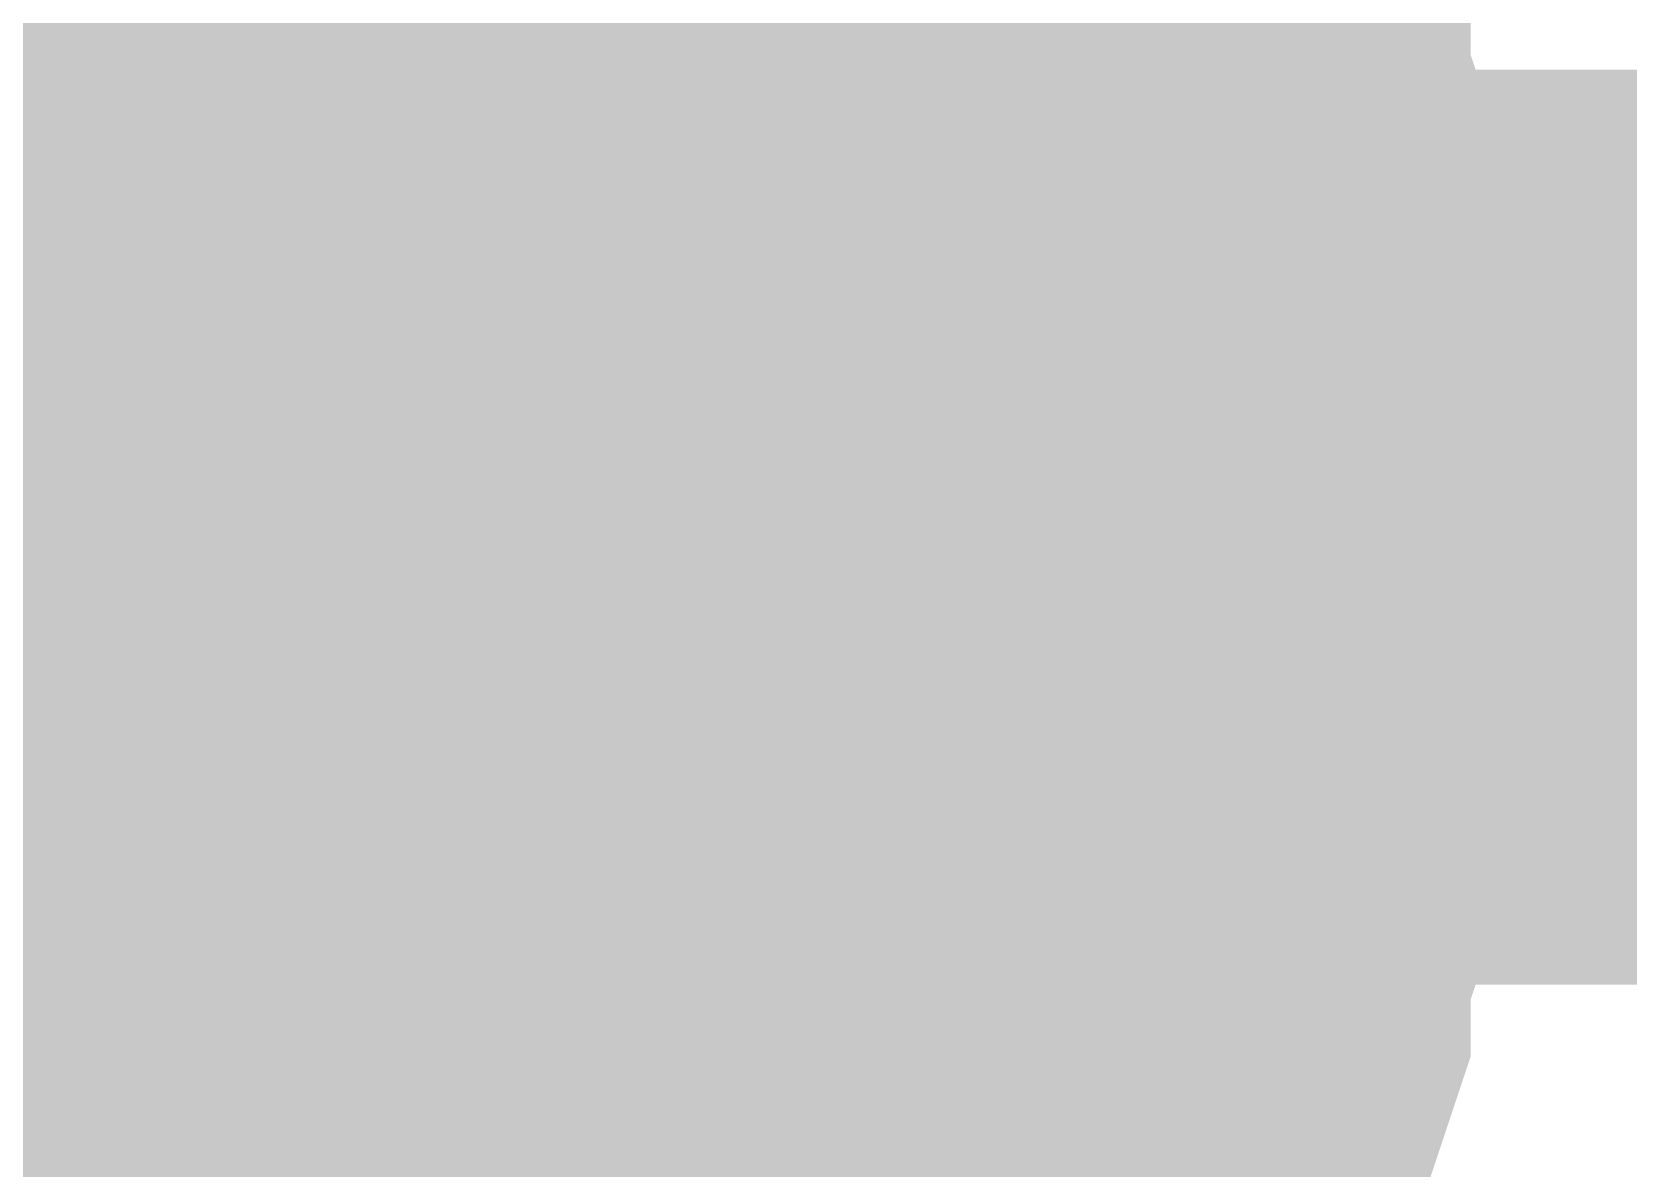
# Model space of a CAD drawing. Header units: inches. Extents: x 0 to 15, y 0 to 9.5.
# Drawn here: x 10.60562 to 10.6262, y 7.19164 to 7.20629 of the extents above; entities that cross this region are included whole.
import ezdxf

# ---------------------------------------------------------------- set-up
doc = ezdxf.new("R2010")
doc.units = ezdxf.units.IN
doc.header["$MEASUREMENT"] = 0
doc.layers.add('Sheet', color=255, linetype='Continuous')

msp = doc.modelspace()

# ---------------------------------------------------------------- linework, layer by layer
at = {"layer": 'Sheet'}
msp.add_lwpolyline([(10.59, 7.2, 0.02, 0.02, 1), (10.61, 7.2, 0.02, 0.02, 1)], format="xyseb", close=True, dxfattribs=at)
for points in [[(10.6146, 7.212392, 0.0118, 0.0118, 0), (10.614967, 7.211657, 0.0118, 0.0118, 0), (10.615701, 7.210923, 0.0118, 0.0118, 0), (10.616068, 7.210189, 0.0118, 0.0118, 0), (10.616802, 7.209454, 0.0118, 0.0118, 0), (10.617169, 7.208353, 0.0118, 0.0118, 0), (10.617536, 7.207618, 0.0118, 0.0118, 0), (10.617903, 7.206884, 0.0118, 0.0118, 0), (10.61827, 7.205782, 0.0118, 0.0118, 0), (10.61827, 7.205048, 0.0118, 0.0118, 0), (10.618637, 7.203946, 0.0118, 0.0118, 0), (10.618637, 7.202845, 0.0118, 0.0118, 0), (10.619005, 7.20211, 0.0118, 0.0118, 0), (10.619005, 7.201009, 0.0118, 0.0118, 0), (10.619005, 7.199907, 0.0118, 0.0118, 0)], [(10.6146, 7.212392, 0.0118, 0.0118, 0), (10.614967, 7.211657, 0.0118, 0.0118, 0), (10.615701, 7.210923, 0.0118, 0.0118, 0), (10.616068, 7.210189, 0.0118, 0.0118, 0), (10.616802, 7.209454, 0.0118, 0.0118, 0), (10.617169, 7.208353, 0.0118, 0.0118, 0), (10.617536, 7.207618, 0.0118, 0.0118, 0), (10.617903, 7.206884, 0.0118, 0.0118, 0), (10.61827, 7.205782, 0.0118, 0.0118, 0), (10.61827, 7.205048, 0.0118, 0.0118, 0), (10.618637, 7.203946, 0.0118, 0.0118, 0), (10.618637, 7.202845, 0.0118, 0.0118, 0), (10.619005, 7.20211, 0.0118, 0.0118, 0), (10.619005, 7.201009, 0.0118, 0.0118, 0), (10.619005, 7.199907, 0.0118, 0.0118, 0)], [(10.6146, 7.212392, 0.0118, 0.0118, 0), (10.614967, 7.211657, 0.0118, 0.0118, 0), (10.615701, 7.210923, 0.0118, 0.0118, 0), (10.616068, 7.210189, 0.0118, 0.0118, 0), (10.616802, 7.209454, 0.0118, 0.0118, 0), (10.617169, 7.208353, 0.0118, 0.0118, 0), (10.617536, 7.207618, 0.0118, 0.0118, 0), (10.617903, 7.206884, 0.0118, 0.0118, 0), (10.61827, 7.205782, 0.0118, 0.0118, 0), (10.61827, 7.205048, 0.0118, 0.0118, 0), (10.618637, 7.203946, 0.0118, 0.0118, 0), (10.618637, 7.202845, 0.0118, 0.0118, 0), (10.619005, 7.20211, 0.0118, 0.0118, 0), (10.619005, 7.201009, 0.0118, 0.0118, 0), (10.619005, 7.199907, 0.0118, 0.0118, 0)], [(10.6146, 7.212392, 0.0118, 0.0118, 0), (10.614967, 7.211657, 0.0118, 0.0118, 0), (10.615701, 7.210923, 0.0118, 0.0118, 0), (10.616068, 7.210189, 0.0118, 0.0118, 0), (10.616802, 7.209454, 0.0118, 0.0118, 0), (10.617169, 7.208353, 0.0118, 0.0118, 0), (10.617536, 7.207618, 0.0118, 0.0118, 0), (10.617903, 7.206884, 0.0118, 0.0118, 0), (10.61827, 7.205782, 0.0118, 0.0118, 0), (10.61827, 7.205048, 0.0118, 0.0118, 0), (10.618637, 7.203946, 0.0118, 0.0118, 0), (10.618637, 7.202845, 0.0118, 0.0118, 0), (10.619005, 7.20211, 0.0118, 0.0118, 0), (10.619005, 7.201009, 0.0118, 0.0118, 0), (10.619005, 7.199907, 0.0118, 0.0118, 0)], [(10.6146, 7.212392, 0.0118, 0.0118, 0), (10.614967, 7.211657, 0.0118, 0.0118, 0), (10.615701, 7.210923, 0.0118, 0.0118, 0), (10.616068, 7.210189, 0.0118, 0.0118, 0), (10.616802, 7.209454, 0.0118, 0.0118, 0), (10.617169, 7.208353, 0.0118, 0.0118, 0), (10.617536, 7.207618, 0.0118, 0.0118, 0), (10.617903, 7.206884, 0.0118, 0.0118, 0), (10.61827, 7.205782, 0.0118, 0.0118, 0), (10.61827, 7.205048, 0.0118, 0.0118, 0), (10.618637, 7.203946, 0.0118, 0.0118, 0), (10.618637, 7.202845, 0.0118, 0.0118, 0), (10.619005, 7.20211, 0.0118, 0.0118, 0), (10.619005, 7.201009, 0.0118, 0.0118, 0), (10.619005, 7.199907, 0.0118, 0.0118, 0)], [(10.6146, 7.212392, 0.0118, 0.0118, 0), (10.614967, 7.211657, 0.0118, 0.0118, 0), (10.615701, 7.210923, 0.0118, 0.0118, 0), (10.616068, 7.210189, 0.0118, 0.0118, 0), (10.616802, 7.209454, 0.0118, 0.0118, 0), (10.617169, 7.208353, 0.0118, 0.0118, 0), (10.617536, 7.207618, 0.0118, 0.0118, 0), (10.617903, 7.206884, 0.0118, 0.0118, 0), (10.61827, 7.205782, 0.0118, 0.0118, 0), (10.61827, 7.205048, 0.0118, 0.0118, 0), (10.618637, 7.203946, 0.0118, 0.0118, 0), (10.618637, 7.202845, 0.0118, 0.0118, 0), (10.619005, 7.20211, 0.0118, 0.0118, 0), (10.619005, 7.201009, 0.0118, 0.0118, 0), (10.619005, 7.199907, 0.0118, 0.0118, 0)], [(10.6146, 7.212392, 0.0118, 0.0118, 0), (10.614967, 7.211657, 0.0118, 0.0118, 0), (10.615701, 7.210923, 0.0118, 0.0118, 0), (10.616068, 7.210189, 0.0118, 0.0118, 0), (10.616802, 7.209454, 0.0118, 0.0118, 0), (10.617169, 7.208353, 0.0118, 0.0118, 0), (10.617536, 7.207618, 0.0118, 0.0118, 0), (10.617903, 7.206884, 0.0118, 0.0118, 0), (10.61827, 7.205782, 0.0118, 0.0118, 0), (10.61827, 7.205048, 0.0118, 0.0118, 0), (10.618637, 7.203946, 0.0118, 0.0118, 0), (10.618637, 7.202845, 0.0118, 0.0118, 0), (10.619005, 7.20211, 0.0118, 0.0118, 0), (10.619005, 7.201009, 0.0118, 0.0118, 0), (10.619005, 7.199907, 0.0118, 0.0118, 0)], [(10.617169, 7.208353, 0.0039, 0.0039, 0), (10.617536, 7.207618, 0.0039, 0.0039, 0), (10.617903, 7.206884, 0.0039, 0.0039, 0), (10.61827, 7.205782, 0.0039, 0.0039, 0), (10.61827, 7.205048, 0.0039, 0.0039, 0), (10.618637, 7.203946, 0.0039, 0.0039, 0), (10.618637, 7.202845, 0.0039, 0.0039, 0), (10.619005, 7.20211, 0.0039, 0.0039, 0), (10.619005, 7.201009, 0.0039, 0.0039, 0), (10.619005, 7.199907, 0.0039, 0.0039, 0)], [(10.617169, 7.208353, 0.0039, 0.0039, 0), (10.617536, 7.207618, 0.0039, 0.0039, 0), (10.617903, 7.206884, 0.0039, 0.0039, 0), (10.61827, 7.205782, 0.0039, 0.0039, 0), (10.61827, 7.205048, 0.0039, 0.0039, 0), (10.618637, 7.203946, 0.0039, 0.0039, 0), (10.618637, 7.202845, 0.0039, 0.0039, 0), (10.619005, 7.20211, 0.0039, 0.0039, 0), (10.619005, 7.201009, 0.0039, 0.0039, 0), (10.619005, 7.199907, 0.0039, 0.0039, 0)], [(10.617169, 7.208353, 0.0039, 0.0039, 0), (10.617536, 7.207618, 0.0039, 0.0039, 0), (10.617903, 7.206884, 0.0039, 0.0039, 0), (10.61827, 7.205782, 0.0039, 0.0039, 0), (10.61827, 7.205048, 0.0039, 0.0039, 0), (10.618637, 7.203946, 0.0039, 0.0039, 0), (10.618637, 7.202845, 0.0039, 0.0039, 0), (10.619005, 7.20211, 0.0039, 0.0039, 0), (10.619005, 7.201009, 0.0039, 0.0039, 0), (10.619005, 7.199907, 0.0039, 0.0039, 0)], [(10.617169, 7.208353, 0.0039, 0.0039, 0), (10.617536, 7.207618, 0.0039, 0.0039, 0), (10.617903, 7.206884, 0.0039, 0.0039, 0), (10.61827, 7.205782, 0.0039, 0.0039, 0), (10.61827, 7.205048, 0.0039, 0.0039, 0), (10.618637, 7.203946, 0.0039, 0.0039, 0), (10.618637, 7.202845, 0.0039, 0.0039, 0), (10.619005, 7.20211, 0.0039, 0.0039, 0), (10.619005, 7.201009, 0.0039, 0.0039, 0), (10.619005, 7.199907, 0.0039, 0.0039, 0)], [(10.617169, 7.208353, 0.0039, 0.0039, 0), (10.617536, 7.207618, 0.0039, 0.0039, 0), (10.617903, 7.206884, 0.0039, 0.0039, 0), (10.61827, 7.205782, 0.0039, 0.0039, 0), (10.61827, 7.205048, 0.0039, 0.0039, 0), (10.618637, 7.203946, 0.0039, 0.0039, 0), (10.618637, 7.202845, 0.0039, 0.0039, 0), (10.619005, 7.20211, 0.0039, 0.0039, 0), (10.619005, 7.201009, 0.0039, 0.0039, 0), (10.619005, 7.199907, 0.0039, 0.0039, 0)], [(10.617169, 7.208353, 0.0039, 0.0039, 0), (10.617536, 7.207618, 0.0039, 0.0039, 0), (10.617903, 7.206884, 0.0039, 0.0039, 0), (10.61827, 7.205782, 0.0039, 0.0039, 0), (10.61827, 7.205048, 0.0039, 0.0039, 0), (10.618637, 7.203946, 0.0039, 0.0039, 0), (10.618637, 7.202845, 0.0039, 0.0039, 0), (10.619005, 7.20211, 0.0039, 0.0039, 0), (10.619005, 7.201009, 0.0039, 0.0039, 0), (10.619005, 7.199907, 0.0039, 0.0039, 0)], [(10.617169, 7.208353, 0.0039, 0.0039, 0), (10.617536, 7.207618, 0.0039, 0.0039, 0), (10.617903, 7.206884, 0.0039, 0.0039, 0), (10.61827, 7.205782, 0.0039, 0.0039, 0), (10.61827, 7.205048, 0.0039, 0.0039, 0), (10.618637, 7.203946, 0.0039, 0.0039, 0), (10.618637, 7.202845, 0.0039, 0.0039, 0), (10.619005, 7.20211, 0.0039, 0.0039, 0), (10.619005, 7.201009, 0.0039, 0.0039, 0), (10.619005, 7.199907, 0.0039, 0.0039, 0)], [(10.599183, 7.199907, 0.0118, 0.0118, 0), (10.998923, 7.199907, 0.0118, 0.0118, 0)], [(10.619005, 7.199907, 0.0118, 0.0118, 0), (10.619005, 7.198806, 0.0118, 0.0118, 0), (10.619005, 7.197704, 0.0118, 0.0118, 0), (10.618637, 7.19697, 0.0118, 0.0118, 0), (10.618637, 7.195868, 0.0118, 0.0118, 0), (10.61827, 7.194767, 0.0118, 0.0118, 0), (10.61827, 7.194032, 0.0118, 0.0118, 0), (10.617903, 7.192931, 0.0118, 0.0118, 0), (10.617536, 7.192196, 0.0118, 0.0118, 0), (10.617169, 7.191095, 0.0118, 0.0118, 0), (10.616802, 7.19036, 0.0118, 0.0118, 0), (10.616068, 7.189626, 0.0118, 0.0118, 0), (10.615701, 7.188524, 0.0118, 0.0118, 0), (10.614967, 7.18779, 0.0118, 0.0118, 0), (10.6146, 7.187056, 0.0118, 0.0118, 0), (10.613866, 7.186321, 0.0118, 0.0118, 0), (10.613131, 7.185587, 0.0118, 0.0118, 0)], [(10.619005, 7.199907, 0.0118, 0.0118, 0), (10.619005, 7.198806, 0.0118, 0.0118, 0), (10.619005, 7.197704, 0.0118, 0.0118, 0), (10.618637, 7.19697, 0.0118, 0.0118, 0), (10.618637, 7.195868, 0.0118, 0.0118, 0), (10.61827, 7.194767, 0.0118, 0.0118, 0), (10.61827, 7.194032, 0.0118, 0.0118, 0), (10.617903, 7.192931, 0.0118, 0.0118, 0), (10.617536, 7.192196, 0.0118, 0.0118, 0), (10.617169, 7.191095, 0.0118, 0.0118, 0), (10.616802, 7.19036, 0.0118, 0.0118, 0), (10.616068, 7.189626, 0.0118, 0.0118, 0), (10.615701, 7.188524, 0.0118, 0.0118, 0), (10.614967, 7.18779, 0.0118, 0.0118, 0), (10.6146, 7.187056, 0.0118, 0.0118, 0), (10.613866, 7.186321, 0.0118, 0.0118, 0), (10.613131, 7.185587, 0.0118, 0.0118, 0)], [(10.619005, 7.199907, 0.0118, 0.0118, 0), (10.619005, 7.198806, 0.0118, 0.0118, 0), (10.619005, 7.197704, 0.0118, 0.0118, 0), (10.618637, 7.19697, 0.0118, 0.0118, 0), (10.618637, 7.195868, 0.0118, 0.0118, 0), (10.61827, 7.194767, 0.0118, 0.0118, 0), (10.61827, 7.194032, 0.0118, 0.0118, 0), (10.617903, 7.192931, 0.0118, 0.0118, 0), (10.617536, 7.192196, 0.0118, 0.0118, 0), (10.617169, 7.191095, 0.0118, 0.0118, 0), (10.616802, 7.19036, 0.0118, 0.0118, 0), (10.616068, 7.189626, 0.0118, 0.0118, 0), (10.615701, 7.188524, 0.0118, 0.0118, 0), (10.614967, 7.18779, 0.0118, 0.0118, 0), (10.6146, 7.187056, 0.0118, 0.0118, 0), (10.613866, 7.186321, 0.0118, 0.0118, 0), (10.613131, 7.185587, 0.0118, 0.0118, 0)], [(10.619005, 7.199907, 0.0118, 0.0118, 0), (10.619005, 7.198806, 0.0118, 0.0118, 0), (10.619005, 7.197704, 0.0118, 0.0118, 0), (10.618637, 7.19697, 0.0118, 0.0118, 0), (10.618637, 7.195868, 0.0118, 0.0118, 0), (10.61827, 7.194767, 0.0118, 0.0118, 0), (10.61827, 7.194032, 0.0118, 0.0118, 0), (10.617903, 7.192931, 0.0118, 0.0118, 0), (10.617536, 7.192196, 0.0118, 0.0118, 0), (10.617169, 7.191095, 0.0118, 0.0118, 0), (10.616802, 7.19036, 0.0118, 0.0118, 0), (10.616068, 7.189626, 0.0118, 0.0118, 0), (10.615701, 7.188524, 0.0118, 0.0118, 0), (10.614967, 7.18779, 0.0118, 0.0118, 0), (10.6146, 7.187056, 0.0118, 0.0118, 0), (10.613866, 7.186321, 0.0118, 0.0118, 0), (10.613131, 7.185587, 0.0118, 0.0118, 0)], [(10.619005, 7.199907, 0.0118, 0.0118, 0), (10.619005, 7.198806, 0.0118, 0.0118, 0), (10.619005, 7.197704, 0.0118, 0.0118, 0), (10.618637, 7.19697, 0.0118, 0.0118, 0), (10.618637, 7.195868, 0.0118, 0.0118, 0), (10.61827, 7.194767, 0.0118, 0.0118, 0), (10.61827, 7.194032, 0.0118, 0.0118, 0), (10.617903, 7.192931, 0.0118, 0.0118, 0), (10.617536, 7.192196, 0.0118, 0.0118, 0), (10.617169, 7.191095, 0.0118, 0.0118, 0), (10.616802, 7.19036, 0.0118, 0.0118, 0), (10.616068, 7.189626, 0.0118, 0.0118, 0), (10.615701, 7.188524, 0.0118, 0.0118, 0), (10.614967, 7.18779, 0.0118, 0.0118, 0), (10.6146, 7.187056, 0.0118, 0.0118, 0), (10.613866, 7.186321, 0.0118, 0.0118, 0), (10.613131, 7.185587, 0.0118, 0.0118, 0)], [(10.619005, 7.199907, 0.0118, 0.0118, 0), (10.619005, 7.198806, 0.0118, 0.0118, 0), (10.619005, 7.197704, 0.0118, 0.0118, 0), (10.618637, 7.19697, 0.0118, 0.0118, 0), (10.618637, 7.195868, 0.0118, 0.0118, 0), (10.61827, 7.194767, 0.0118, 0.0118, 0), (10.61827, 7.194032, 0.0118, 0.0118, 0), (10.617903, 7.192931, 0.0118, 0.0118, 0), (10.617536, 7.192196, 0.0118, 0.0118, 0), (10.617169, 7.191095, 0.0118, 0.0118, 0), (10.616802, 7.19036, 0.0118, 0.0118, 0), (10.616068, 7.189626, 0.0118, 0.0118, 0), (10.615701, 7.188524, 0.0118, 0.0118, 0), (10.614967, 7.18779, 0.0118, 0.0118, 0), (10.6146, 7.187056, 0.0118, 0.0118, 0), (10.613866, 7.186321, 0.0118, 0.0118, 0), (10.613131, 7.185587, 0.0118, 0.0118, 0)], [(10.619005, 7.199907, 0.0118, 0.0118, 0), (10.619005, 7.198806, 0.0118, 0.0118, 0), (10.619005, 7.197704, 0.0118, 0.0118, 0), (10.618637, 7.19697, 0.0118, 0.0118, 0), (10.618637, 7.195868, 0.0118, 0.0118, 0), (10.61827, 7.194767, 0.0118, 0.0118, 0), (10.61827, 7.194032, 0.0118, 0.0118, 0), (10.617903, 7.192931, 0.0118, 0.0118, 0), (10.617536, 7.192196, 0.0118, 0.0118, 0), (10.617169, 7.191095, 0.0118, 0.0118, 0), (10.616802, 7.19036, 0.0118, 0.0118, 0), (10.616068, 7.189626, 0.0118, 0.0118, 0), (10.615701, 7.188524, 0.0118, 0.0118, 0), (10.614967, 7.18779, 0.0118, 0.0118, 0), (10.6146, 7.187056, 0.0118, 0.0118, 0), (10.613866, 7.186321, 0.0118, 0.0118, 0), (10.613131, 7.185587, 0.0118, 0.0118, 0)], [(10.619005, 7.199907, 0.0118, 0.0118, 0), (10.619005, 7.199907, 0.0118, 0.0118, 0), (10.619005, 7.199907, 0.0118, 0.0118, 0), (10.619005, 7.199907, 0.0118, 0.0118, 0), (10.619005, 7.199907, 0.0118, 0.0118, 0), (10.619005, 7.199907, 0.0118, 0.0118, 0), (10.619005, 7.199907, 0.0118, 0.0118, 0), (10.619005, 7.199907, 0.0118, 0.0118, 0), (10.619005, 7.199907, 0.0118, 0.0118, 0), (10.619005, 7.199907, 0.0118, 0.0118, 0), (10.619005, 7.199907, 0.0118, 0.0118, 0), (10.619005, 7.199907, 0.0118, 0.0118, 0), (10.619005, 7.199907, 0.0118, 0.0118, 0), (10.619005, 7.199907, 0.0118, 0.0118, 0), (10.619005, 7.199907, 0.0118, 0.0118, 0), (10.619005, 7.199907, 0.0118, 0.0118, 0), (10.619005, 7.199907, 0.0118, 0.0118, 0), (10.619005, 7.199907, 0.0118, 0.0118, 0), (10.619005, 7.199907, 0.0118, 0.0118, 0), (10.619005, 7.199907, 0.0118, 0.0118, 0), (10.619005, 7.199907, 0.0118, 0.0118, 0), (10.619005, 7.199907, 0.0118, 0.0118, 0), (10.619005, 7.199907, 0.0118, 0.0118, 0), (10.619005, 7.199907, 0.0118, 0.0118, 0), (10.619005, 7.199907, 0.0118, 0.0118, 0), (10.619005, 7.199907, 0.0118, 0.0118, 0), (10.619005, 7.199907, 0.0118, 0.0118, 0), (10.619005, 7.199907, 0.0118, 0.0118, 0), (10.619005, 7.199907, 0.0118, 0.0118, 0), (10.619005, 7.199907, 0.0118, 0.0118, 0), (10.619005, 7.199907, 0.0118, 0.0118, 0), (10.619005, 7.199907, 0.0118, 0.0118, 0), (10.619005, 7.199907, 0.0118, 0.0118, 0)], [(10.619005, 7.199907, 0.0118, 0.0118, 0), (10.619005, 7.199907, 0.0118, 0.0118, 0)], [(10.619005, 7.199907, 0.0118, 0.0118, 0), (10.619005, 7.199907, 0.0118, 0.0118, 0), (10.619005, 7.199907, 0.0118, 0.0118, 0), (10.619005, 7.199907, 0.0118, 0.0118, 0), (10.619005, 7.199907, 0.0118, 0.0118, 0), (10.619005, 7.199907, 0.0118, 0.0118, 0), (10.619005, 7.199907, 0.0118, 0.0118, 0), (10.619005, 7.199907, 0.0118, 0.0118, 0), (10.619005, 7.199907, 0.0118, 0.0118, 0), (10.619005, 7.199907, 0.0118, 0.0118, 0), (10.619005, 7.199907, 0.0118, 0.0118, 0), (10.619005, 7.199907, 0.0118, 0.0118, 0), (10.619005, 7.199907, 0.0118, 0.0118, 0), (10.619005, 7.199907, 0.0118, 0.0118, 0), (10.619005, 7.199907, 0.0118, 0.0118, 0), (10.619005, 7.199907, 0.0118, 0.0118, 0), (10.619005, 7.199907, 0.0118, 0.0118, 0), (10.619005, 7.199907, 0.0118, 0.0118, 0), (10.619005, 7.199907, 0.0118, 0.0118, 0), (10.619005, 7.199907, 0.0118, 0.0118, 0), (10.619005, 7.199907, 0.0118, 0.0118, 0), (10.619005, 7.199907, 0.0118, 0.0118, 0), (10.619005, 7.199907, 0.0118, 0.0118, 0), (10.619005, 7.199907, 0.0118, 0.0118, 0), (10.619005, 7.199907, 0.0118, 0.0118, 0), (10.619005, 7.199907, 0.0118, 0.0118, 0), (10.619005, 7.199907, 0.0118, 0.0118, 0), (10.619005, 7.199907, 0.0118, 0.0118, 0), (10.619005, 7.199907, 0.0118, 0.0118, 0), (10.619005, 7.199907, 0.0118, 0.0118, 0), (10.619005, 7.199907, 0.0118, 0.0118, 0), (10.619005, 7.199907, 0.0118, 0.0118, 0), (10.619005, 7.199907, 0.0118, 0.0118, 0)], [(10.619005, 7.199907, 0.0118, 0.0118, 0), (10.619005, 7.199907, 0.0118, 0.0118, 0)], [(10.619005, 7.199907, 0.0118, 0.0118, 0), (10.619005, 7.199907, 0.0118, 0.0118, 0), (10.619005, 7.199907, 0.0118, 0.0118, 0), (10.619005, 7.199907, 0.0118, 0.0118, 0), (10.619005, 7.199907, 0.0118, 0.0118, 0), (10.619005, 7.199907, 0.0118, 0.0118, 0), (10.619005, 7.199907, 0.0118, 0.0118, 0), (10.619005, 7.199907, 0.0118, 0.0118, 0), (10.619005, 7.199907, 0.0118, 0.0118, 0), (10.619005, 7.199907, 0.0118, 0.0118, 0), (10.619005, 7.199907, 0.0118, 0.0118, 0), (10.619005, 7.199907, 0.0118, 0.0118, 0), (10.619005, 7.199907, 0.0118, 0.0118, 0), (10.619005, 7.199907, 0.0118, 0.0118, 0), (10.619005, 7.199907, 0.0118, 0.0118, 0), (10.619005, 7.199907, 0.0118, 0.0118, 0), (10.619005, 7.199907, 0.0118, 0.0118, 0), (10.619005, 7.199907, 0.0118, 0.0118, 0), (10.619005, 7.199907, 0.0118, 0.0118, 0), (10.619005, 7.199907, 0.0118, 0.0118, 0), (10.619005, 7.199907, 0.0118, 0.0118, 0), (10.619005, 7.199907, 0.0118, 0.0118, 0), (10.619005, 7.199907, 0.0118, 0.0118, 0), (10.619005, 7.199907, 0.0118, 0.0118, 0), (10.619005, 7.199907, 0.0118, 0.0118, 0), (10.619005, 7.199907, 0.0118, 0.0118, 0), (10.619005, 7.199907, 0.0118, 0.0118, 0), (10.619005, 7.199907, 0.0118, 0.0118, 0), (10.619005, 7.199907, 0.0118, 0.0118, 0), (10.619005, 7.199907, 0.0118, 0.0118, 0), (10.619005, 7.199907, 0.0118, 0.0118, 0), (10.619005, 7.199907, 0.0118, 0.0118, 0), (10.619005, 7.199907, 0.0118, 0.0118, 0)], [(10.619005, 7.199907, 0.0118, 0.0118, 0), (10.619005, 7.199907, 0.0118, 0.0118, 0)], [(10.619005, 7.199907, 0.0118, 0.0118, 0), (10.619005, 7.199907, 0.0118, 0.0118, 0), (10.619005, 7.199907, 0.0118, 0.0118, 0), (10.619005, 7.199907, 0.0118, 0.0118, 0), (10.619005, 7.199907, 0.0118, 0.0118, 0), (10.619005, 7.199907, 0.0118, 0.0118, 0), (10.619005, 7.199907, 0.0118, 0.0118, 0), (10.619005, 7.199907, 0.0118, 0.0118, 0), (10.619005, 7.199907, 0.0118, 0.0118, 0), (10.619005, 7.199907, 0.0118, 0.0118, 0), (10.619005, 7.199907, 0.0118, 0.0118, 0), (10.619005, 7.199907, 0.0118, 0.0118, 0), (10.619005, 7.199907, 0.0118, 0.0118, 0), (10.619005, 7.199907, 0.0118, 0.0118, 0), (10.619005, 7.199907, 0.0118, 0.0118, 0), (10.619005, 7.199907, 0.0118, 0.0118, 0), (10.619005, 7.199907, 0.0118, 0.0118, 0), (10.619005, 7.199907, 0.0118, 0.0118, 0), (10.619005, 7.199907, 0.0118, 0.0118, 0), (10.619005, 7.199907, 0.0118, 0.0118, 0), (10.619005, 7.199907, 0.0118, 0.0118, 0), (10.619005, 7.199907, 0.0118, 0.0118, 0), (10.619005, 7.199907, 0.0118, 0.0118, 0), (10.619005, 7.199907, 0.0118, 0.0118, 0), (10.619005, 7.199907, 0.0118, 0.0118, 0), (10.619005, 7.199907, 0.0118, 0.0118, 0), (10.619005, 7.199907, 0.0118, 0.0118, 0), (10.619005, 7.199907, 0.0118, 0.0118, 0), (10.619005, 7.199907, 0.0118, 0.0118, 0), (10.619005, 7.199907, 0.0118, 0.0118, 0), (10.619005, 7.199907, 0.0118, 0.0118, 0), (10.619005, 7.199907, 0.0118, 0.0118, 0), (10.619005, 7.199907, 0.0118, 0.0118, 0)], [(10.619005, 7.199907, 0.0118, 0.0118, 0), (10.619005, 7.199907, 0.0118, 0.0118, 0)], [(10.619005, 7.199907, 0.0118, 0.0118, 0), (10.619005, 7.199907, 0.0118, 0.0118, 0), (10.619005, 7.199907, 0.0118, 0.0118, 0), (10.619005, 7.199907, 0.0118, 0.0118, 0), (10.619005, 7.199907, 0.0118, 0.0118, 0), (10.619005, 7.199907, 0.0118, 0.0118, 0), (10.619005, 7.199907, 0.0118, 0.0118, 0), (10.619005, 7.199907, 0.0118, 0.0118, 0), (10.619005, 7.199907, 0.0118, 0.0118, 0), (10.619005, 7.199907, 0.0118, 0.0118, 0), (10.619005, 7.199907, 0.0118, 0.0118, 0), (10.619005, 7.199907, 0.0118, 0.0118, 0), (10.619005, 7.199907, 0.0118, 0.0118, 0), (10.619005, 7.199907, 0.0118, 0.0118, 0), (10.619005, 7.199907, 0.0118, 0.0118, 0), (10.619005, 7.199907, 0.0118, 0.0118, 0), (10.619005, 7.199907, 0.0118, 0.0118, 0), (10.619005, 7.199907, 0.0118, 0.0118, 0), (10.619005, 7.199907, 0.0118, 0.0118, 0), (10.619005, 7.199907, 0.0118, 0.0118, 0), (10.619005, 7.199907, 0.0118, 0.0118, 0), (10.619005, 7.199907, 0.0118, 0.0118, 0), (10.619005, 7.199907, 0.0118, 0.0118, 0), (10.619005, 7.199907, 0.0118, 0.0118, 0), (10.619005, 7.199907, 0.0118, 0.0118, 0), (10.619005, 7.199907, 0.0118, 0.0118, 0), (10.619005, 7.199907, 0.0118, 0.0118, 0), (10.619005, 7.199907, 0.0118, 0.0118, 0), (10.619005, 7.199907, 0.0118, 0.0118, 0), (10.619005, 7.199907, 0.0118, 0.0118, 0), (10.619005, 7.199907, 0.0118, 0.0118, 0), (10.619005, 7.199907, 0.0118, 0.0118, 0), (10.619005, 7.199907, 0.0118, 0.0118, 0)], [(10.619005, 7.199907, 0.0118, 0.0118, 0), (10.619005, 7.199907, 0.0118, 0.0118, 0)], [(10.619005, 7.199907, 0.0118, 0.0118, 0), (10.619005, 7.199907, 0.0118, 0.0118, 0), (10.619005, 7.199907, 0.0118, 0.0118, 0), (10.619005, 7.199907, 0.0118, 0.0118, 0), (10.619005, 7.199907, 0.0118, 0.0118, 0), (10.619005, 7.199907, 0.0118, 0.0118, 0), (10.619005, 7.199907, 0.0118, 0.0118, 0), (10.619005, 7.199907, 0.0118, 0.0118, 0), (10.619005, 7.199907, 0.0118, 0.0118, 0), (10.619005, 7.199907, 0.0118, 0.0118, 0), (10.619005, 7.199907, 0.0118, 0.0118, 0), (10.619005, 7.199907, 0.0118, 0.0118, 0), (10.619005, 7.199907, 0.0118, 0.0118, 0), (10.619005, 7.199907, 0.0118, 0.0118, 0), (10.619005, 7.199907, 0.0118, 0.0118, 0), (10.619005, 7.199907, 0.0118, 0.0118, 0), (10.619005, 7.199907, 0.0118, 0.0118, 0), (10.619005, 7.199907, 0.0118, 0.0118, 0), (10.619005, 7.199907, 0.0118, 0.0118, 0), (10.619005, 7.199907, 0.0118, 0.0118, 0), (10.619005, 7.199907, 0.0118, 0.0118, 0), (10.619005, 7.199907, 0.0118, 0.0118, 0), (10.619005, 7.199907, 0.0118, 0.0118, 0), (10.619005, 7.199907, 0.0118, 0.0118, 0), (10.619005, 7.199907, 0.0118, 0.0118, 0), (10.619005, 7.199907, 0.0118, 0.0118, 0), (10.619005, 7.199907, 0.0118, 0.0118, 0), (10.619005, 7.199907, 0.0118, 0.0118, 0), (10.619005, 7.199907, 0.0118, 0.0118, 0), (10.619005, 7.199907, 0.0118, 0.0118, 0), (10.619005, 7.199907, 0.0118, 0.0118, 0), (10.619005, 7.199907, 0.0118, 0.0118, 0), (10.619005, 7.199907, 0.0118, 0.0118, 0)], [(10.619005, 7.199907, 0.0118, 0.0118, 0), (10.619005, 7.199907, 0.0118, 0.0118, 0)], [(10.619005, 7.199907, 0.0118, 0.0118, 0), (10.619005, 7.199907, 0.0118, 0.0118, 0), (10.619005, 7.199907, 0.0118, 0.0118, 0), (10.619005, 7.199907, 0.0118, 0.0118, 0), (10.619005, 7.199907, 0.0118, 0.0118, 0), (10.619005, 7.199907, 0.0118, 0.0118, 0), (10.619005, 7.199907, 0.0118, 0.0118, 0), (10.619005, 7.199907, 0.0118, 0.0118, 0), (10.619005, 7.199907, 0.0118, 0.0118, 0), (10.619005, 7.199907, 0.0118, 0.0118, 0), (10.619005, 7.199907, 0.0118, 0.0118, 0), (10.619005, 7.199907, 0.0118, 0.0118, 0), (10.619005, 7.199907, 0.0118, 0.0118, 0), (10.619005, 7.199907, 0.0118, 0.0118, 0), (10.619005, 7.199907, 0.0118, 0.0118, 0), (10.619005, 7.199907, 0.0118, 0.0118, 0), (10.619005, 7.199907, 0.0118, 0.0118, 0), (10.619005, 7.199907, 0.0118, 0.0118, 0), (10.619005, 7.199907, 0.0118, 0.0118, 0), (10.619005, 7.199907, 0.0118, 0.0118, 0), (10.619005, 7.199907, 0.0118, 0.0118, 0), (10.619005, 7.199907, 0.0118, 0.0118, 0), (10.619005, 7.199907, 0.0118, 0.0118, 0), (10.619005, 7.199907, 0.0118, 0.0118, 0), (10.619005, 7.199907, 0.0118, 0.0118, 0), (10.619005, 7.199907, 0.0118, 0.0118, 0), (10.619005, 7.199907, 0.0118, 0.0118, 0), (10.619005, 7.199907, 0.0118, 0.0118, 0), (10.619005, 7.199907, 0.0118, 0.0118, 0), (10.619005, 7.199907, 0.0118, 0.0118, 0), (10.619005, 7.199907, 0.0118, 0.0118, 0), (10.619005, 7.199907, 0.0118, 0.0118, 0), (10.619005, 7.199907, 0.0118, 0.0118, 0)], [(10.619005, 7.199907, 0.0118, 0.0118, 0), (10.619005, 7.199907, 0.0118, 0.0118, 0)], [(10.619005, 7.199907, 0.0039, 0.0039, 0), (10.619005, 7.198806, 0.0039, 0.0039, 0), (10.619005, 7.197704, 0.0039, 0.0039, 0), (10.618637, 7.19697, 0.0039, 0.0039, 0), (10.618637, 7.195868, 0.0039, 0.0039, 0), (10.61827, 7.194767, 0.0039, 0.0039, 0), (10.61827, 7.194032, 0.0039, 0.0039, 0), (10.617903, 7.192931, 0.0039, 0.0039, 0), (10.617536, 7.192196, 0.0039, 0.0039, 0), (10.617169, 7.191095, 0.0039, 0.0039, 0), (10.616802, 7.19036, 0.0039, 0.0039, 0), (10.616068, 7.189626, 0.0039, 0.0039, 0)], [(10.619005, 7.199907, 0.0039, 0.0039, 0), (10.619005, 7.198806, 0.0039, 0.0039, 0), (10.619005, 7.197704, 0.0039, 0.0039, 0), (10.618637, 7.19697, 0.0039, 0.0039, 0), (10.618637, 7.195868, 0.0039, 0.0039, 0), (10.61827, 7.194767, 0.0039, 0.0039, 0), (10.61827, 7.194032, 0.0039, 0.0039, 0), (10.617903, 7.192931, 0.0039, 0.0039, 0), (10.617536, 7.192196, 0.0039, 0.0039, 0), (10.617169, 7.191095, 0.0039, 0.0039, 0), (10.616802, 7.19036, 0.0039, 0.0039, 0), (10.616068, 7.189626, 0.0039, 0.0039, 0)], [(10.619005, 7.199907, 0.0039, 0.0039, 0), (10.619005, 7.198806, 0.0039, 0.0039, 0), (10.619005, 7.197704, 0.0039, 0.0039, 0), (10.618637, 7.19697, 0.0039, 0.0039, 0), (10.618637, 7.195868, 0.0039, 0.0039, 0), (10.61827, 7.194767, 0.0039, 0.0039, 0), (10.61827, 7.194032, 0.0039, 0.0039, 0), (10.617903, 7.192931, 0.0039, 0.0039, 0), (10.617536, 7.192196, 0.0039, 0.0039, 0), (10.617169, 7.191095, 0.0039, 0.0039, 0), (10.616802, 7.19036, 0.0039, 0.0039, 0), (10.616068, 7.189626, 0.0039, 0.0039, 0)], [(10.619005, 7.199907, 0.0039, 0.0039, 0), (10.619005, 7.198806, 0.0039, 0.0039, 0), (10.619005, 7.197704, 0.0039, 0.0039, 0), (10.618637, 7.19697, 0.0039, 0.0039, 0), (10.618637, 7.195868, 0.0039, 0.0039, 0), (10.61827, 7.194767, 0.0039, 0.0039, 0), (10.61827, 7.194032, 0.0039, 0.0039, 0), (10.617903, 7.192931, 0.0039, 0.0039, 0), (10.617536, 7.192196, 0.0039, 0.0039, 0), (10.617169, 7.191095, 0.0039, 0.0039, 0), (10.616802, 7.19036, 0.0039, 0.0039, 0), (10.616068, 7.189626, 0.0039, 0.0039, 0)], [(10.619005, 7.199907, 0.0039, 0.0039, 0), (10.619005, 7.198806, 0.0039, 0.0039, 0), (10.619005, 7.197704, 0.0039, 0.0039, 0), (10.618637, 7.19697, 0.0039, 0.0039, 0), (10.618637, 7.195868, 0.0039, 0.0039, 0), (10.61827, 7.194767, 0.0039, 0.0039, 0), (10.61827, 7.194032, 0.0039, 0.0039, 0), (10.617903, 7.192931, 0.0039, 0.0039, 0), (10.617536, 7.192196, 0.0039, 0.0039, 0), (10.617169, 7.191095, 0.0039, 0.0039, 0), (10.616802, 7.19036, 0.0039, 0.0039, 0), (10.616068, 7.189626, 0.0039, 0.0039, 0)], [(10.619005, 7.199907, 0.0039, 0.0039, 0), (10.619005, 7.198806, 0.0039, 0.0039, 0), (10.619005, 7.197704, 0.0039, 0.0039, 0), (10.618637, 7.19697, 0.0039, 0.0039, 0), (10.618637, 7.195868, 0.0039, 0.0039, 0), (10.61827, 7.194767, 0.0039, 0.0039, 0), (10.61827, 7.194032, 0.0039, 0.0039, 0), (10.617903, 7.192931, 0.0039, 0.0039, 0), (10.617536, 7.192196, 0.0039, 0.0039, 0), (10.617169, 7.191095, 0.0039, 0.0039, 0), (10.616802, 7.19036, 0.0039, 0.0039, 0), (10.616068, 7.189626, 0.0039, 0.0039, 0)], [(10.619005, 7.199907, 0.0039, 0.0039, 0), (10.619005, 7.198806, 0.0039, 0.0039, 0), (10.619005, 7.197704, 0.0039, 0.0039, 0), (10.618637, 7.19697, 0.0039, 0.0039, 0), (10.618637, 7.195868, 0.0039, 0.0039, 0), (10.61827, 7.194767, 0.0039, 0.0039, 0), (10.61827, 7.194032, 0.0039, 0.0039, 0), (10.617903, 7.192931, 0.0039, 0.0039, 0), (10.617536, 7.192196, 0.0039, 0.0039, 0), (10.617169, 7.191095, 0.0039, 0.0039, 0), (10.616802, 7.19036, 0.0039, 0.0039, 0), (10.616068, 7.189626, 0.0039, 0.0039, 0)], [(10.619005, 7.199907, 0.0039, 0.0039, 0), (10.619005, 7.199907, 0.0039, 0.0039, 0), (10.619005, 7.199907, 0.0039, 0.0039, 0), (10.619005, 7.199907, 0.0039, 0.0039, 0), (10.619005, 7.199907, 0.0039, 0.0039, 0), (10.619005, 7.199907, 0.0039, 0.0039, 0), (10.619005, 7.199907, 0.0039, 0.0039, 0), (10.619005, 7.199907, 0.0039, 0.0039, 0), (10.619005, 7.199907, 0.0039, 0.0039, 0), (10.619005, 7.199907, 0.0039, 0.0039, 0), (10.619005, 7.199907, 0.0039, 0.0039, 0), (10.619005, 7.199907, 0.0039, 0.0039, 0), (10.619005, 7.199907, 0.0039, 0.0039, 0), (10.619005, 7.199907, 0.0039, 0.0039, 0), (10.619005, 7.199907, 0.0039, 0.0039, 0), (10.619005, 7.199907, 0.0039, 0.0039, 0), (10.619005, 7.199907, 0.0039, 0.0039, 0), (10.619005, 7.199907, 0.0039, 0.0039, 0), (10.619005, 7.199907, 0.0039, 0.0039, 0), (10.619005, 7.199907, 0.0039, 0.0039, 0), (10.619005, 7.199907, 0.0039, 0.0039, 0), (10.619005, 7.199907, 0.0039, 0.0039, 0), (10.619005, 7.199907, 0.0039, 0.0039, 0), (10.619005, 7.199907, 0.0039, 0.0039, 0), (10.619005, 7.199907, 0.0039, 0.0039, 0), (10.619005, 7.199907, 0.0039, 0.0039, 0), (10.619005, 7.199907, 0.0039, 0.0039, 0), (10.619005, 7.199907, 0.0039, 0.0039, 0), (10.619005, 7.199907, 0.0039, 0.0039, 0), (10.619005, 7.199907, 0.0039, 0.0039, 0), (10.619005, 7.199907, 0.0039, 0.0039, 0), (10.619005, 7.199907, 0.0039, 0.0039, 0), (10.619005, 7.199907, 0.0039, 0.0039, 0)], [(10.619005, 7.199907, 0.0039, 0.0039, 0), (10.619005, 7.199907, 0.0039, 0.0039, 0)], [(10.619005, 7.199907, 0.0039, 0.0039, 0), (10.619005, 7.199907, 0.0039, 0.0039, 0), (10.619005, 7.199907, 0.0039, 0.0039, 0), (10.619005, 7.199907, 0.0039, 0.0039, 0), (10.619005, 7.199907, 0.0039, 0.0039, 0), (10.619005, 7.199907, 0.0039, 0.0039, 0), (10.619005, 7.199907, 0.0039, 0.0039, 0), (10.619005, 7.199907, 0.0039, 0.0039, 0), (10.619005, 7.199907, 0.0039, 0.0039, 0), (10.619005, 7.199907, 0.0039, 0.0039, 0), (10.619005, 7.199907, 0.0039, 0.0039, 0), (10.619005, 7.199907, 0.0039, 0.0039, 0), (10.619005, 7.199907, 0.0039, 0.0039, 0), (10.619005, 7.199907, 0.0039, 0.0039, 0), (10.619005, 7.199907, 0.0039, 0.0039, 0), (10.619005, 7.199907, 0.0039, 0.0039, 0), (10.619005, 7.199907, 0.0039, 0.0039, 0), (10.619005, 7.199907, 0.0039, 0.0039, 0), (10.619005, 7.199907, 0.0039, 0.0039, 0), (10.619005, 7.199907, 0.0039, 0.0039, 0), (10.619005, 7.199907, 0.0039, 0.0039, 0), (10.619005, 7.199907, 0.0039, 0.0039, 0), (10.619005, 7.199907, 0.0039, 0.0039, 0), (10.619005, 7.199907, 0.0039, 0.0039, 0), (10.619005, 7.199907, 0.0039, 0.0039, 0), (10.619005, 7.199907, 0.0039, 0.0039, 0), (10.619005, 7.199907, 0.0039, 0.0039, 0), (10.619005, 7.199907, 0.0039, 0.0039, 0), (10.619005, 7.199907, 0.0039, 0.0039, 0), (10.619005, 7.199907, 0.0039, 0.0039, 0), (10.619005, 7.199907, 0.0039, 0.0039, 0), (10.619005, 7.199907, 0.0039, 0.0039, 0), (10.619005, 7.199907, 0.0039, 0.0039, 0)], [(10.619005, 7.199907, 0.0039, 0.0039, 0), (10.619005, 7.199907, 0.0039, 0.0039, 0)], [(10.619005, 7.199907, 0.0039, 0.0039, 0), (10.619005, 7.199907, 0.0039, 0.0039, 0), (10.619005, 7.199907, 0.0039, 0.0039, 0), (10.619005, 7.199907, 0.0039, 0.0039, 0), (10.619005, 7.199907, 0.0039, 0.0039, 0), (10.619005, 7.199907, 0.0039, 0.0039, 0), (10.619005, 7.199907, 0.0039, 0.0039, 0), (10.619005, 7.199907, 0.0039, 0.0039, 0), (10.619005, 7.199907, 0.0039, 0.0039, 0), (10.619005, 7.199907, 0.0039, 0.0039, 0), (10.619005, 7.199907, 0.0039, 0.0039, 0), (10.619005, 7.199907, 0.0039, 0.0039, 0), (10.619005, 7.199907, 0.0039, 0.0039, 0), (10.619005, 7.199907, 0.0039, 0.0039, 0), (10.619005, 7.199907, 0.0039, 0.0039, 0), (10.619005, 7.199907, 0.0039, 0.0039, 0), (10.619005, 7.199907, 0.0039, 0.0039, 0), (10.619005, 7.199907, 0.0039, 0.0039, 0), (10.619005, 7.199907, 0.0039, 0.0039, 0), (10.619005, 7.199907, 0.0039, 0.0039, 0), (10.619005, 7.199907, 0.0039, 0.0039, 0), (10.619005, 7.199907, 0.0039, 0.0039, 0), (10.619005, 7.199907, 0.0039, 0.0039, 0), (10.619005, 7.199907, 0.0039, 0.0039, 0), (10.619005, 7.199907, 0.0039, 0.0039, 0), (10.619005, 7.199907, 0.0039, 0.0039, 0), (10.619005, 7.199907, 0.0039, 0.0039, 0), (10.619005, 7.199907, 0.0039, 0.0039, 0), (10.619005, 7.199907, 0.0039, 0.0039, 0), (10.619005, 7.199907, 0.0039, 0.0039, 0), (10.619005, 7.199907, 0.0039, 0.0039, 0), (10.619005, 7.199907, 0.0039, 0.0039, 0), (10.619005, 7.199907, 0.0039, 0.0039, 0)], [(10.619005, 7.199907, 0.0039, 0.0039, 0), (10.619005, 7.199907, 0.0039, 0.0039, 0)], [(10.619005, 7.199907, 0.0039, 0.0039, 0), (10.619005, 7.199907, 0.0039, 0.0039, 0), (10.619005, 7.199907, 0.0039, 0.0039, 0), (10.619005, 7.199907, 0.0039, 0.0039, 0), (10.619005, 7.199907, 0.0039, 0.0039, 0), (10.619005, 7.199907, 0.0039, 0.0039, 0), (10.619005, 7.199907, 0.0039, 0.0039, 0), (10.619005, 7.199907, 0.0039, 0.0039, 0), (10.619005, 7.199907, 0.0039, 0.0039, 0), (10.619005, 7.199907, 0.0039, 0.0039, 0), (10.619005, 7.199907, 0.0039, 0.0039, 0), (10.619005, 7.199907, 0.0039, 0.0039, 0), (10.619005, 7.199907, 0.0039, 0.0039, 0), (10.619005, 7.199907, 0.0039, 0.0039, 0), (10.619005, 7.199907, 0.0039, 0.0039, 0), (10.619005, 7.199907, 0.0039, 0.0039, 0), (10.619005, 7.199907, 0.0039, 0.0039, 0), (10.619005, 7.199907, 0.0039, 0.0039, 0), (10.619005, 7.199907, 0.0039, 0.0039, 0), (10.619005, 7.199907, 0.0039, 0.0039, 0), (10.619005, 7.199907, 0.0039, 0.0039, 0), (10.619005, 7.199907, 0.0039, 0.0039, 0), (10.619005, 7.199907, 0.0039, 0.0039, 0), (10.619005, 7.199907, 0.0039, 0.0039, 0), (10.619005, 7.199907, 0.0039, 0.0039, 0), (10.619005, 7.199907, 0.0039, 0.0039, 0), (10.619005, 7.199907, 0.0039, 0.0039, 0), (10.619005, 7.199907, 0.0039, 0.0039, 0), (10.619005, 7.199907, 0.0039, 0.0039, 0), (10.619005, 7.199907, 0.0039, 0.0039, 0), (10.619005, 7.199907, 0.0039, 0.0039, 0), (10.619005, 7.199907, 0.0039, 0.0039, 0), (10.619005, 7.199907, 0.0039, 0.0039, 0)], [(10.619005, 7.199907, 0.0039, 0.0039, 0), (10.619005, 7.199907, 0.0039, 0.0039, 0)], [(10.619005, 7.199907, 0.0039, 0.0039, 0), (10.619005, 7.199907, 0.0039, 0.0039, 0), (10.619005, 7.199907, 0.0039, 0.0039, 0), (10.619005, 7.199907, 0.0039, 0.0039, 0), (10.619005, 7.199907, 0.0039, 0.0039, 0), (10.619005, 7.199907, 0.0039, 0.0039, 0), (10.619005, 7.199907, 0.0039, 0.0039, 0), (10.619005, 7.199907, 0.0039, 0.0039, 0), (10.619005, 7.199907, 0.0039, 0.0039, 0), (10.619005, 7.199907, 0.0039, 0.0039, 0), (10.619005, 7.199907, 0.0039, 0.0039, 0), (10.619005, 7.199907, 0.0039, 0.0039, 0), (10.619005, 7.199907, 0.0039, 0.0039, 0), (10.619005, 7.199907, 0.0039, 0.0039, 0), (10.619005, 7.199907, 0.0039, 0.0039, 0), (10.619005, 7.199907, 0.0039, 0.0039, 0), (10.619005, 7.199907, 0.0039, 0.0039, 0), (10.619005, 7.199907, 0.0039, 0.0039, 0), (10.619005, 7.199907, 0.0039, 0.0039, 0), (10.619005, 7.199907, 0.0039, 0.0039, 0), (10.619005, 7.199907, 0.0039, 0.0039, 0), (10.619005, 7.199907, 0.0039, 0.0039, 0), (10.619005, 7.199907, 0.0039, 0.0039, 0), (10.619005, 7.199907, 0.0039, 0.0039, 0), (10.619005, 7.199907, 0.0039, 0.0039, 0), (10.619005, 7.199907, 0.0039, 0.0039, 0), (10.619005, 7.199907, 0.0039, 0.0039, 0), (10.619005, 7.199907, 0.0039, 0.0039, 0), (10.619005, 7.199907, 0.0039, 0.0039, 0), (10.619005, 7.199907, 0.0039, 0.0039, 0), (10.619005, 7.199907, 0.0039, 0.0039, 0), (10.619005, 7.199907, 0.0039, 0.0039, 0), (10.619005, 7.199907, 0.0039, 0.0039, 0)], [(10.619005, 7.199907, 0.0039, 0.0039, 0), (10.619005, 7.199907, 0.0039, 0.0039, 0)], [(10.619005, 7.199907, 0.0039, 0.0039, 0), (10.619005, 7.199907, 0.0039, 0.0039, 0), (10.619005, 7.199907, 0.0039, 0.0039, 0), (10.619005, 7.199907, 0.0039, 0.0039, 0), (10.619005, 7.199907, 0.0039, 0.0039, 0), (10.619005, 7.199907, 0.0039, 0.0039, 0), (10.619005, 7.199907, 0.0039, 0.0039, 0), (10.619005, 7.199907, 0.0039, 0.0039, 0), (10.619005, 7.199907, 0.0039, 0.0039, 0), (10.619005, 7.199907, 0.0039, 0.0039, 0), (10.619005, 7.199907, 0.0039, 0.0039, 0), (10.619005, 7.199907, 0.0039, 0.0039, 0), (10.619005, 7.199907, 0.0039, 0.0039, 0), (10.619005, 7.199907, 0.0039, 0.0039, 0), (10.619005, 7.199907, 0.0039, 0.0039, 0), (10.619005, 7.199907, 0.0039, 0.0039, 0), (10.619005, 7.199907, 0.0039, 0.0039, 0), (10.619005, 7.199907, 0.0039, 0.0039, 0), (10.619005, 7.199907, 0.0039, 0.0039, 0), (10.619005, 7.199907, 0.0039, 0.0039, 0), (10.619005, 7.199907, 0.0039, 0.0039, 0), (10.619005, 7.199907, 0.0039, 0.0039, 0), (10.619005, 7.199907, 0.0039, 0.0039, 0), (10.619005, 7.199907, 0.0039, 0.0039, 0), (10.619005, 7.199907, 0.0039, 0.0039, 0), (10.619005, 7.199907, 0.0039, 0.0039, 0), (10.619005, 7.199907, 0.0039, 0.0039, 0), (10.619005, 7.199907, 0.0039, 0.0039, 0), (10.619005, 7.199907, 0.0039, 0.0039, 0), (10.619005, 7.199907, 0.0039, 0.0039, 0), (10.619005, 7.199907, 0.0039, 0.0039, 0), (10.619005, 7.199907, 0.0039, 0.0039, 0), (10.619005, 7.199907, 0.0039, 0.0039, 0)], [(10.619005, 7.199907, 0.0039, 0.0039, 0), (10.619005, 7.199907, 0.0039, 0.0039, 0)], [(10.619005, 7.199907, 0.0039, 0.0039, 0), (10.619005, 7.199907, 0.0039, 0.0039, 0), (10.619005, 7.199907, 0.0039, 0.0039, 0), (10.619005, 7.199907, 0.0039, 0.0039, 0), (10.619005, 7.199907, 0.0039, 0.0039, 0), (10.619005, 7.199907, 0.0039, 0.0039, 0), (10.619005, 7.199907, 0.0039, 0.0039, 0), (10.619005, 7.199907, 0.0039, 0.0039, 0), (10.619005, 7.199907, 0.0039, 0.0039, 0), (10.619005, 7.199907, 0.0039, 0.0039, 0), (10.619005, 7.199907, 0.0039, 0.0039, 0), (10.619005, 7.199907, 0.0039, 0.0039, 0), (10.619005, 7.199907, 0.0039, 0.0039, 0), (10.619005, 7.199907, 0.0039, 0.0039, 0), (10.619005, 7.199907, 0.0039, 0.0039, 0), (10.619005, 7.199907, 0.0039, 0.0039, 0), (10.619005, 7.199907, 0.0039, 0.0039, 0), (10.619005, 7.199907, 0.0039, 0.0039, 0), (10.619005, 7.199907, 0.0039, 0.0039, 0), (10.619005, 7.199907, 0.0039, 0.0039, 0), (10.619005, 7.199907, 0.0039, 0.0039, 0), (10.619005, 7.199907, 0.0039, 0.0039, 0), (10.619005, 7.199907, 0.0039, 0.0039, 0), (10.619005, 7.199907, 0.0039, 0.0039, 0), (10.619005, 7.199907, 0.0039, 0.0039, 0), (10.619005, 7.199907, 0.0039, 0.0039, 0), (10.619005, 7.199907, 0.0039, 0.0039, 0), (10.619005, 7.199907, 0.0039, 0.0039, 0), (10.619005, 7.199907, 0.0039, 0.0039, 0), (10.619005, 7.199907, 0.0039, 0.0039, 0), (10.619005, 7.199907, 0.0039, 0.0039, 0), (10.619005, 7.199907, 0.0039, 0.0039, 0), (10.619005, 7.199907, 0.0039, 0.0039, 0)], [(10.619005, 7.199907, 0.0039, 0.0039, 0), (10.619005, 7.199907, 0.0039, 0.0039, 0)]]:
    msp.add_lwpolyline(points, format="xyseb", dxfattribs=at)

doc.saveas('drawing.dxf')
